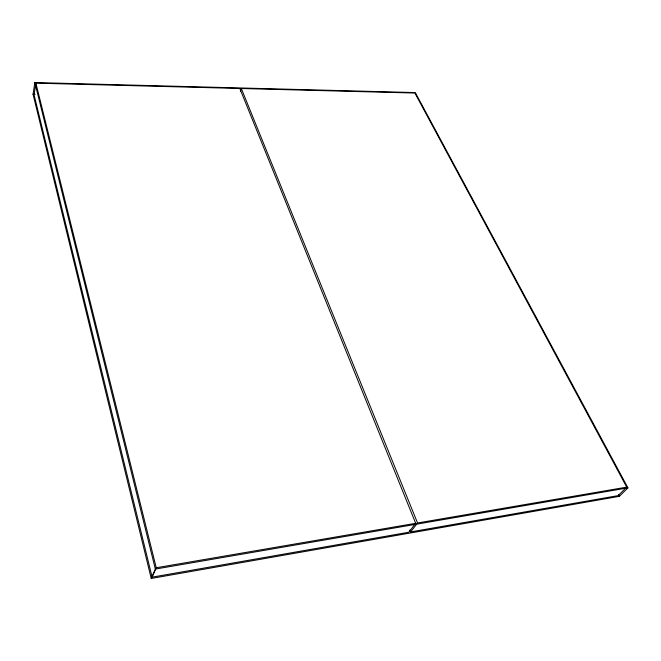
<?xml version="1.0" encoding="UTF-8"?>
<svg xmlns="http://www.w3.org/2000/svg" width="661" height="661" viewBox="0 0 661 661"><rect width="100%" height="100%" fill="white"/><g stroke="black" fill="none" stroke-linecap="round" stroke-linejoin="round"><path stroke-width="0.99" d="M33.05 94.259L34.851 82.542L415.282 92.565L627.95 487.859L619.357 496.345L151.22 578.458L33.05 94.259L35.116 94.308M35.892 83.154L34.083 94.87L152.113 577.152L408.779 532.245L415.678 523.297L239.803 88.475L35.892 83.154L156.244 567.758L152.113 577.152M240.34 91.441L241.315 88.516L414.901 93.052L626.727 487.132L618.151 495.618L410.63 531.923L409.87 530.006M151.22 578.458L155.352 569.08L34.851 82.542M410.63 531.923L417.545 522.983L626.727 487.132M156.244 567.758L415.678 523.297M155.352 569.08L627.95 487.859M618.39 494.519L619.357 496.345M241.315 88.516L417.545 522.983"/></g></svg>
